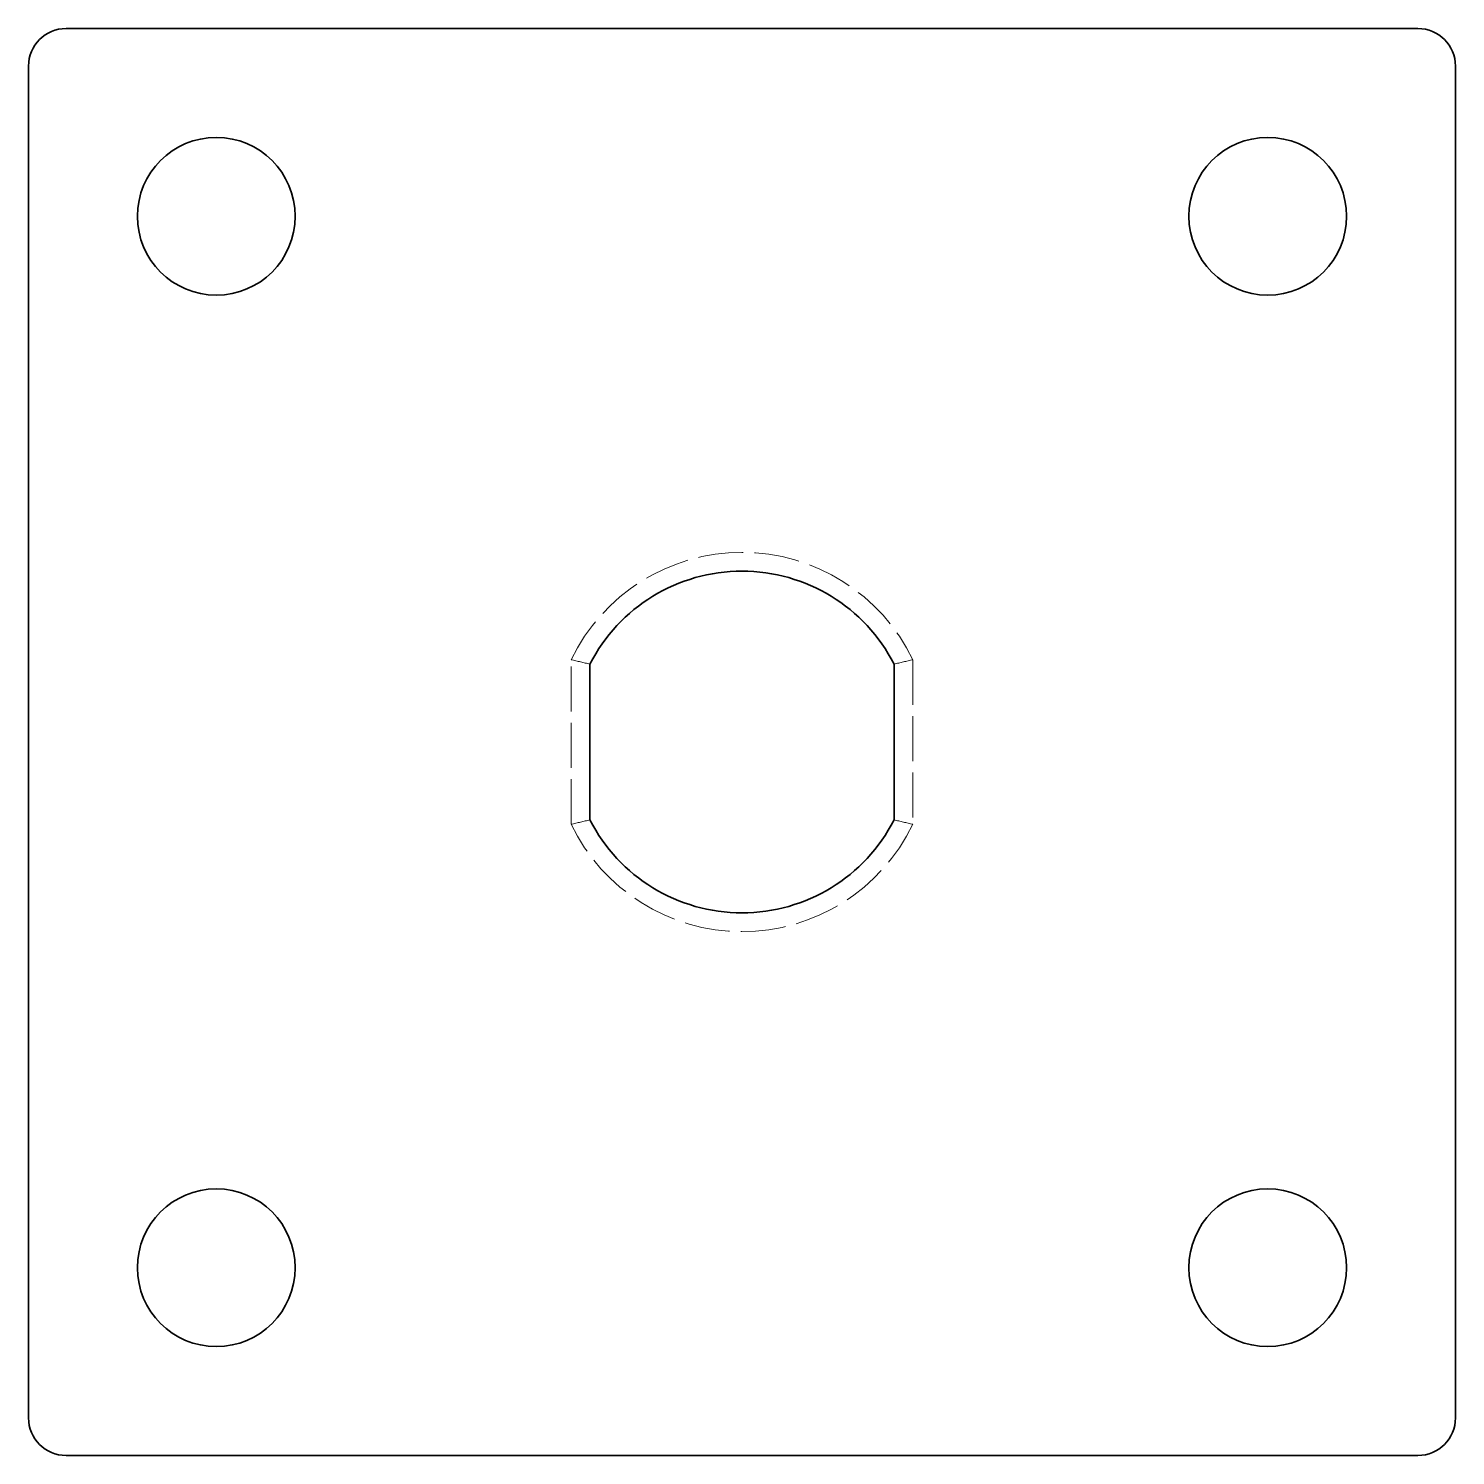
# Model space of a CAD drawing. Header units: millimetres. Extents: x 0 to 76, y 0 to 76.
import ezdxf

# ---------------------------------------------------------------- set-up
doc = ezdxf.new("R2010")
doc.units = ezdxf.units.MM
doc.linetypes.add('Dashed', pattern=[5.7, 4.56, -1.14])
doc.layers.add('SIMUMAK Hidden (ISO)', color=7, linetype='Dashed', lineweight=20)
doc.layers.add('SIMUMAK Visible (ISO)', color=7, linetype='Continuous', lineweight=35)

# ---------------------------------------------------------------- blocks, each defined once
blk = doc.blocks.new('2DOF-150-17-PIET-01_BASE SUJECIÓN SUPERIOR DE CARDAN_VIEW1')
at = {"layer": 'SIMUMAK Hidden (ISO)', "ltscale": 0.526316}
for p, q in [((-9.1, -4.382), (-9.1, 4.382)), ((9.1, 4.382), (9.1, -4.382))]:
    blk.add_line(p, q, dxfattribs=at)
at = {"layer": 'SIMUMAK Hidden (ISO)', "ltscale": 0.526316, "extrusion": (0, 0, -1)}
for start, end in [(25.71148, 154.28852), (205.71148, 334.28852)]:
    blk.add_arc((0, 0), 10.1, start, end, dxfattribs=at)
at = {"layer": 'SIMUMAK Hidden (ISO)', "ltscale": 0.526316}
for points in [[(-9.1, 4.382), (-8.767, 4.306), (-8.433, 4.228), (-8.1, 4.147)], [(9.1, 4.382), (8.767, 4.306), (8.433, 4.228), (8.1, 4.147)], [(-9.1, -4.382), (-8.767, -4.306), (-8.433, -4.228), (-8.1, -4.147)], [(9.1, -4.382), (8.767, -4.306), (8.433, -4.228), (8.1, -4.147)]]:
    blk.add_open_spline(points, degree=3, dxfattribs=at)
at = {"layer": 'SIMUMAK Visible (ISO)'}
for p, q in [((36, 38), (-36, 38)), ((-38, 36), (-38, -36)), ((38, -36), (38, 36)), ((-8.1, 4.147), (-8.1, -4.147)), ((8.1, -4.147), (8.1, 4.147)), ((-36, -38), (36, -38))]:
    blk.add_line(p, q, dxfattribs=at)
for centre in [(-28, 28), (28, 28), (-28, -28), (28, -28)]:
    blk.add_circle(centre, 4.2, dxfattribs=at)
at = {"layer": 'SIMUMAK Visible (ISO)', "extrusion": (0, 0, -1)}
for centre, radius, start, end in [((36, 36), 2, 360, 90), ((-36, 36), 2, 90, 180), ((0, 0), 9.1, 27.11294, 152.88706), ((0, 0), 9.1, 207.11294, 332.88706), ((36, -36), 2, 270, 0), ((-36, -36), 2, 180, 270)]:
    blk.add_arc(centre, radius, start, end, dxfattribs=at)

msp = doc.modelspace()

# ---------------------------------------------------------------- block references
msp.add_blockref('2DOF-150-17-PIET-01_BASE SUJECIÓN SUPERIOR DE CARDAN_VIEW1', (38, 38))

doc.saveas('drawing.dxf')
